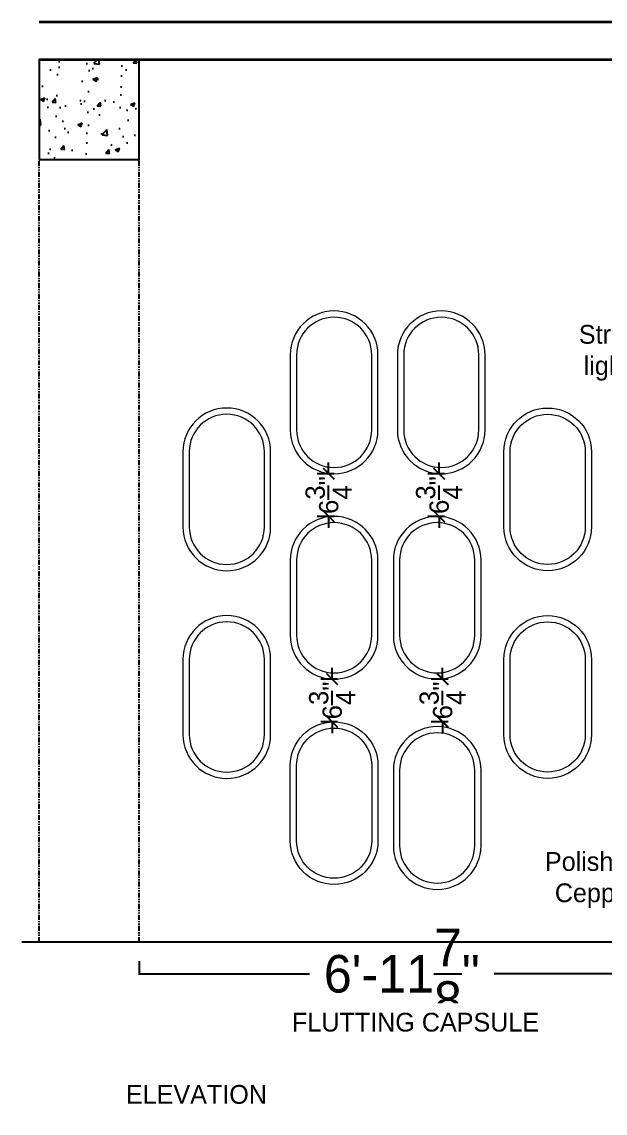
# Model space of a CAD drawing. Header units: inches. Extents: x -137722 to 81594, y -22256 to -1207.
# Drawn here: x -60241.1 to -60147.9, y -3618.3 to -3444 of the extents above; entities that cross this region are included whole.
import ezdxf

# ---------------------------------------------------------------- set-up
doc = ezdxf.new("R2010")
doc.units = ezdxf.units.IN
doc.header["$LTSCALE"] = 0.05
doc.header["$MEASUREMENT"] = 0
doc.header["$PDMODE"] = 3
doc.header["$PDSIZE"] = -4
doc.linetypes.add('ACANSTGB', pattern=[0.354331, 0.15748, -0.03937, 0.03937, -0.03937, 0.03937, -0.03937])
doc.linetypes.add('DASHED2', pattern=[0.375, 0.25, -0.125])
doc.layers.get('Defpoints').update_dxf_attribs({"linetype": 'DASHED2'})
for name, color, linetype in [('Civil Dimension - Text', 7, 'Continuous'), ('DIM', 1, 'Continuous'), ('Layer2', 7, 'Continuous'), ('text', 176, 'Continuous')]:
    doc.layers.add(name, color=color, linetype=linetype)
doc.layers.add('FURNITURE', color=36, linetype='Continuous', lineweight=18)
doc.layers.add('WALL', color=7, linetype='Continuous', lineweight=35)
doc.styles.add('4MMOF3-8', font='ARIALN.TTF', dxfattribs={"height": 5.12})
doc.styles.add('9-128OF1-4', font='stylu.ttf')
doc.styles.get("Standard").update_dxf_attribs({"font": 'stylu.ttf', "height": 6})
doc.dimstyles.new('DIM 1-4', dxfattribs={"dimtxt": 3.0792, "dimasz": 1.82, "dimexe": 1.82, "dimexo": 0, "dimgap": 0.09, "dimtad": 0, "dimzin": 0, "dimdsep": 46, "dimlunit": 4, "dimtxsty": '9-128OF1-4', "dimblk": 'ARCHTICK', "dimcen": 1.8125, "dimdle": 1.82, "dimclrd": 8, "dimclre": 8, "dimadec": 0, "dimazin": 0, "dimtfac": 1, "dimtofl": 0, "dimtmove": 0, "dimatfit": 3, "dimldrblk": 'OPEN90', "dimfxl": 1, "dimtolj": 1, "dimtzin": 0, "dimlwd": -1, "dimarcsym": 0})
doc.dimstyles.get("Standard").update_dxf_attribs({"dimtxt": 0.75, "dimasz": 0.18, "dimexe": 0.18, "dimexo": 0.0625, "dimgap": 0.09, "dimtad": 0, "dimtih": 1, "dimtoh": 1, "dimdec": 3, "dimzin": 0, "dimdsep": 46, "dimlunit": 4, "dimtxsty": 'Standard', "dimcen": 0.09, "dimadec": 0, "dimazin": 0, "dimtfac": 1, "dimtdec": 3, "dimtofl": 0, "dimtmove": 0, "dimatfit": 3, "dimfxl": 1, "dimtolj": 1, "dimtzin": 0, "dimarcsym": 0})

# ---------------------------------------------------------------- blocks, each defined once
blk = doc.blocks.new('*D684')
at = {"layer": 'Defpoints', "color": 0, "transparency": 16777216}
for p in [(-60222.3, -3590.99), (-60138.43, -3590.99), (-60222.3, -3596.07)]:
    blk.add_point(p, dxfattribs=at)
at = {"layer": 'Layer2', "color": 0, "lineweight": -2, "transparency": 16777216}
for p, q in [((-60222.3, -3594.07), (-60222.3, -3596.25)), ((-60138.43, -3594.07), (-60138.43, -3596.25)), ((-60222.12, -3596.07), (-60195.12, -3596.07)), ((-60138.61, -3596.07), (-60165.61, -3596.07))]:
    blk.add_line(p, q, dxfattribs=at)
at = {"layer": 'Layer2', "color": 0, "transparency": 16777216}
for points in [[(-60222.12, -3596.04), (-60222.12, -3596.1), (-60222.3, -3596.07)], [(-60138.61, -3596.04), (-60138.61, -3596.1), (-60138.43, -3596.07)]]:
    blk.add_solid(points, dxfattribs=at)
at = {"layer": 'Layer2', "transparency": 16777216, "insert": (-60180.37, -3596.07), "char_height": 6, "attachment_point": 5}
blk.add_mtext('\\A1;6\'-11{\\H1x;\\S7/8;}"', dxfattribs=at)
blk = doc.blocks.new('_ArchTick')
at = {"color": 0, "const_width": 0.15}
blk.add_lwpolyline([(-0.5, -0.5), (0.5, 0.5)], dxfattribs=at)
blk = doc.blocks.new('*D688')
at = {"layer": 'Civil Dimension - Text', "color": 8, "ltscale": 50, "transparency": 16777216}
for p, q in [((-60192.05, -3516.19), (-60192.05, -3514.37)), ((-60192.05, -3523), (-60192.05, -3524.82))]:
    blk.add_line(p, q, dxfattribs=at)
at = {"layer": 'Civil Dimension - Text', "color": 8, "lineweight": -2, "ltscale": 50, "transparency": 16777216}
for p, q in [((-60191.17, -3516.19), (-60193.87, -3516.19)), ((-60191.17, -3523), (-60193.87, -3523))]:
    blk.add_line(p, q, dxfattribs=at)
at = {"layer": 'Defpoints', "color": 0, "ltscale": 50, "transparency": 16777216}
for p in [(-60191.17, -3516.19), (-60192.05, -3523), (-60191.17, -3523)]:
    blk.add_point(p, dxfattribs=at)
at = {"layer": 'Civil Dimension - Text', "color": 8, "ltscale": 50, "transparency": 16777216, "xscale": 1.82, "yscale": 1.82, "zscale": 1.82}
for p, rotation in [((-60192.05, -3516.19), 270), ((-60192.05, -3523), 90)]:
    blk.add_blockref('_ArchTick', p, dxfattribs=dict(at, rotation=rotation))
at = {"layer": 'Civil Dimension - Text', "ltscale": 50, "transparency": 16777216, "insert": (-60192.05, -3519.6), "char_height": 3.0792, "attachment_point": 5, "rotation": 90, "style": '9-128OF1-4'}
blk.add_mtext('\\A1;6{\\H1x;\\S3/4;}"', dxfattribs=at)
blk = doc.blocks.new('_Open90')
at = {"color": 0, "linetype": 'ByBlock', "lineweight": -2}
for p, q in [((0, 0), (-1, 0)), ((-0.5, 0.5), (0, 0)), ((0, 0), (-0.5, -0.5))]:
    blk.add_line(p, q, dxfattribs=at)
blk = doc.blocks.new('*D630')
at = {"layer": 'Civil Dimension - Text', "color": 8, "ltscale": 50, "transparency": 16777216}
for p, q in [((-60174.41, -3516.19), (-60174.41, -3514.37)), ((-60174.41, -3523), (-60174.41, -3524.82))]:
    blk.add_line(p, q, dxfattribs=at)
at = {"layer": 'Civil Dimension - Text', "color": 8, "lineweight": -2, "ltscale": 50, "transparency": 16777216}
for p, q in [((-60173.54, -3516.19), (-60176.23, -3516.19)), ((-60173.54, -3523), (-60176.23, -3523))]:
    blk.add_line(p, q, dxfattribs=at)
at = {"layer": 'Defpoints', "color": 0, "ltscale": 50, "transparency": 16777216}
for p in [(-60173.54, -3516.19), (-60174.41, -3523), (-60173.54, -3523)]:
    blk.add_point(p, dxfattribs=at)
at = {"layer": 'Civil Dimension - Text', "color": 8, "ltscale": 50, "transparency": 16777216, "xscale": 1.82, "yscale": 1.82, "zscale": 1.82}
for p, rotation in [((-60174.41, -3516.19), 270), ((-60174.41, -3523), 90)]:
    blk.add_blockref('_ArchTick', p, dxfattribs=dict(at, rotation=rotation))
at = {"layer": 'Civil Dimension - Text', "ltscale": 50, "transparency": 16777216, "insert": (-60174.41, -3519.6), "char_height": 3.0792, "attachment_point": 5, "rotation": 90, "style": '9-128OF1-4'}
blk.add_mtext('\\A1;6{\\H1x;\\S3/4;}"', dxfattribs=at)
blk = doc.blocks.new('*D631')
at = {"layer": 'Civil Dimension - Text', "color": 8, "ltscale": 50, "transparency": 16777216}
for p, q in [((-60191.49, -3549), (-60191.49, -3547.18)), ((-60191.49, -3555.82), (-60191.49, -3557.64))]:
    blk.add_line(p, q, dxfattribs=at)
at = {"layer": 'Civil Dimension - Text', "color": 8, "lineweight": -2, "ltscale": 50, "transparency": 16777216}
for p, q in [((-60190.62, -3549), (-60193.31, -3549)), ((-60190.62, -3555.82), (-60193.31, -3555.82))]:
    blk.add_line(p, q, dxfattribs=at)
at = {"layer": 'Defpoints', "color": 0, "ltscale": 50, "transparency": 16777216}
for p in [(-60190.62, -3549), (-60191.49, -3555.82), (-60190.62, -3555.82)]:
    blk.add_point(p, dxfattribs=at)
at = {"layer": 'Civil Dimension - Text', "color": 8, "ltscale": 50, "transparency": 16777216, "xscale": 1.82, "yscale": 1.82, "zscale": 1.82}
for p, rotation in [((-60191.49, -3549), 270), ((-60191.49, -3555.82), 90)]:
    blk.add_blockref('_ArchTick', p, dxfattribs=dict(at, rotation=rotation))
at = {"layer": 'Civil Dimension - Text', "ltscale": 50, "transparency": 16777216, "insert": (-60191.49, -3552.41), "char_height": 3.0792, "attachment_point": 5, "rotation": 90, "style": '9-128OF1-4'}
blk.add_mtext('\\A1;6{\\H1x;\\S3/4;}"', dxfattribs=at)
blk = doc.blocks.new('*D632')
at = {"layer": 'Civil Dimension - Text', "color": 8, "ltscale": 50, "transparency": 16777216}
for p, q in [((-60173.85, -3549), (-60173.85, -3547.18)), ((-60173.85, -3555.82), (-60173.85, -3557.64))]:
    blk.add_line(p, q, dxfattribs=at)
at = {"layer": 'Civil Dimension - Text', "color": 8, "lineweight": -2, "ltscale": 50, "transparency": 16777216}
for p, q in [((-60172.98, -3549), (-60175.67, -3549)), ((-60172.98, -3555.82), (-60175.67, -3555.82))]:
    blk.add_line(p, q, dxfattribs=at)
at = {"layer": 'Defpoints', "color": 0, "ltscale": 50, "transparency": 16777216}
for p in [(-60172.98, -3549), (-60173.85, -3555.82), (-60172.98, -3555.82)]:
    blk.add_point(p, dxfattribs=at)
at = {"layer": 'Civil Dimension - Text', "color": 8, "ltscale": 50, "transparency": 16777216, "xscale": 1.82, "yscale": 1.82, "zscale": 1.82}
for p, rotation in [((-60173.85, -3549), 270), ((-60173.85, -3555.82), 90)]:
    blk.add_blockref('_ArchTick', p, dxfattribs=dict(at, rotation=rotation))
at = {"layer": 'Civil Dimension - Text', "ltscale": 50, "transparency": 16777216, "insert": (-60173.85, -3552.41), "char_height": 3.0792, "attachment_point": 5, "rotation": 90, "style": '9-128OF1-4'}
blk.add_mtext('\\A1;6{\\H1x;\\S3/4;}"', dxfattribs=at)

msp = doc.modelspace()

# ---------------------------------------------------------------- hatches: boundary and pattern name
at = {"layer": 'DIM'}
h = msp.add_hatch(dxfattribs=at)
h.set_pattern_fill('AR-CONC', color=256)
h.set_pattern_definition([(50, (-148662.145, 8919.5853), (7.17260183, -0.62752135), [0.75, -8.25]), (355, (-148662.145, 8919.585), (-1.38751334, 7.52192134), [0.6, -6.6]), (100.4514445, (-148661.547, 8919.533), (5.78508847, 6.8943999), [0.6374019, -7.0114211]), (46.1842, (-148662.145, 8921.585), (10.6724133, -1.6551928), [1.125, -12.375]), (96.635635, (-148661.256, 8921.447), (9.3466195, 9.741186), [0.9561034, -10.5171376]), (351.184164, (-148662.145, 8921.585), (9.3466195, 9.741186), [0.9, -9.9]), (21, (-148661.145, 8921.0853), (5.96907052, -4.0261889), [0.75, -8.25]), (326, (-148661.145, 8921.085), (2.4331533, 7.25150045), [0.6, -6.6]), (71.451445, (-148660.6476, 8920.75), (8.40222377, 3.22531153), [0.6374019, -7.0114211]), (37.5, (-148662.145, 8919.5853), (0.12159855, 3.32893854), [0, -6.52, 0, -6.7, 0, -6.625]), (7.5, (-148662.145, 8919.5853), (2.63069537, 3.94411712), [0, -3.82, 0, -6.37, 0, -2.525]), (327.5, (-148664.375, 8919.5853), (5.33822436, -0.22554872), [0, -2.5, 0, -7.8, 0, -10.35]), (317.5, (-148665.375, 8919.5853), (5.8318617, 1.00104982), [0, -3.25, 0, -5.18, 0, -7.35])])
h.paths.add_polyline_path([(-60222.2994, -3449.9903), (-60238.2994, -3449.9903), (-60238.2994, -3465.9903), (-60222.2994, -3465.9903)])

# ---------------------------------------------------------------- linework, layer by layer
for p, q in [((-60238.2994, -3465.9903), (-60222.2994, -3465.9903)), ((-60241.0547, -3590.9903), (-59910.2994, -3590.9903))]:
    msp.add_line(p, q, dxfattribs=at)
at = {"layer": 'DIM', "linetype": 'ACANSTGB', "ltscale": 100}
for p, q in [((-60238.2994, -3590.9903), (-60238.2994, -3465.9903)), ((-60222.2994, -3590.9903), (-60222.2994, -3465.9903))]:
    msp.add_line(p, q, dxfattribs=at)
at = {"layer": 'DIM'}
msp.add_lwpolyline([(-60238.2994, -3465.9903), (-60222.2994, -3465.9903), (-60222.2994, -3449.9903), (-60238.2994, -3449.9903)], close=True, dxfattribs=at)
at = {"layer": 'FURNITURE'}
for points in [[(-60198.174, -3497.188), (-60198.174, -3509.188, 0.41421356), (-60191.174, -3516.188, 0.41421356), (-60184.174, -3509.188), (-60184.174, -3497.188, 0.41421356), (-60191.174, -3490.188, 0.41421356)], [(-60181.0682, -3497.1881), (-60181.0682, -3509.1881, 0.41421356), (-60174.0682, -3516.1881, 0.41421356), (-60167.0682, -3509.1881), (-60167.0682, -3497.1881, 0.41421356), (-60174.0682, -3490.1881, 0.41421356)], [(-60197.174, -3497.188), (-60197.174, -3509.188, 0.41421356), (-60191.174, -3515.188), (-60191.174, -3515.188, 0.41421356), (-60185.174, -3509.188), (-60185.174, -3497.188, 0.41421356), (-60191.174, -3491.188), (-60191.174, -3491.188, 0.41421356)], [(-60180.0682, -3497.1881), (-60180.0682, -3509.1881, 0.41421356), (-60174.0682, -3515.1881), (-60174.0682, -3515.1881, 0.41421356), (-60168.0682, -3509.1881), (-60168.0682, -3497.1881, 0.41421356), (-60174.0682, -3491.1881), (-60174.0682, -3491.1881, 0.41421356)], [(-60215.3153, -3512.6853), (-60215.3153, -3524.6853, 0.41421356), (-60208.3153, -3531.6853, 0.41421356), (-60201.3153, -3524.6853), (-60201.3153, -3512.6853, 0.41421356), (-60208.3153, -3505.6853, 0.41421356)], [(-60150.0682, -3512.6853), (-60150.0682, -3524.6853, -0.41421356), (-60157.0682, -3531.6853, -0.41421356), (-60164.0682, -3524.6853), (-60164.0682, -3512.6853, -0.41421356), (-60157.0682, -3505.6853, -0.41421356)], [(-60214.3153, -3512.6853), (-60214.3153, -3524.6853, 0.41421356), (-60208.3153, -3530.6853), (-60208.3153, -3530.6853, 0.41421356), (-60202.3153, -3524.6853), (-60202.3153, -3512.6853, 0.41421356), (-60208.3153, -3506.6853), (-60208.3153, -3506.6853, 0.41421356)], [(-60151.0682, -3512.6853), (-60151.0682, -3524.6853, -0.41421356), (-60157.0682, -3530.6853), (-60157.0682, -3530.6853, -0.41421356), (-60163.0682, -3524.6853), (-60163.0682, -3512.6853, -0.41421356), (-60157.0682, -3506.6853), (-60157.0682, -3506.6853, -0.41421356)], [(-60198.174, -3530.002), (-60198.174, -3542.002, 0.41421356), (-60191.174, -3549.002, 0.41421356), (-60184.174, -3542.002), (-60184.174, -3530.002, 0.41421356), (-60191.174, -3523.002, 0.41421356)], [(-60181.717, -3530.002), (-60181.717, -3542.002, 0.41421356), (-60174.717, -3549.002, 0.41421356), (-60167.717, -3542.002), (-60167.717, -3530.002, 0.41421356), (-60174.717, -3523.002, 0.41421356)], [(-60197.174, -3530.002), (-60197.174, -3542.002, 0.41421356), (-60191.174, -3548.002), (-60191.174, -3548.002, 0.41421356), (-60185.174, -3542.002), (-60185.174, -3530.002, 0.41421356), (-60191.174, -3524.002), (-60191.174, -3524.002, 0.41421356)], [(-60180.717, -3530.002), (-60180.717, -3542.002, 0.41421356), (-60174.717, -3548.002), (-60174.717, -3548.002, 0.41421356), (-60168.717, -3542.002), (-60168.717, -3530.002, 0.41421356), (-60174.717, -3524.002), (-60174.717, -3524.002, 0.41421356)], [(-60215.3153, -3545.8529), (-60215.3153, -3557.8529, 0.41421356), (-60208.3153, -3564.8529, 0.41421356), (-60201.3153, -3557.8529), (-60201.3153, -3545.8529, 0.41421356), (-60208.3153, -3538.8529, 0.41421356)], [(-60150.0682, -3545.8529), (-60150.0682, -3557.8529, -0.41421356), (-60157.0682, -3564.8529, -0.41421356), (-60164.0682, -3557.8529), (-60164.0682, -3545.8529, -0.41421356), (-60157.0682, -3538.8529, -0.41421356)], [(-60214.3153, -3545.8529), (-60214.3153, -3557.8529, 0.41421356), (-60208.3153, -3563.8529), (-60208.3153, -3563.8529, 0.41421356), (-60202.3153, -3557.8529), (-60202.3153, -3545.8529, 0.41421356), (-60208.3153, -3539.8529), (-60208.3153, -3539.8529, 0.41421356)], [(-60151.0682, -3545.8529), (-60151.0682, -3557.8529, -0.41421356), (-60157.0682, -3563.8529), (-60157.0682, -3563.8529, -0.41421356), (-60163.0682, -3557.8529), (-60163.0682, -3545.8529, -0.41421356), (-60157.0682, -3539.8529), (-60157.0682, -3539.8529, -0.41421356)], [(-60198.174, -3574.8159), (-60198.174, -3562.8159, -0.41421356), (-60191.174, -3555.8159, -0.41421356), (-60184.174, -3562.8159), (-60184.174, -3574.8159, -0.41421356), (-60191.174, -3581.8159, -0.41421356)], [(-60197.174, -3574.8159), (-60197.174, -3562.8159, -0.41421356), (-60191.174, -3556.8159), (-60191.174, -3556.8159, -0.41421356), (-60185.174, -3562.8159), (-60185.174, -3574.8159, -0.41421356), (-60191.174, -3580.8159), (-60191.174, -3580.8159, -0.41421356)], [(-60180.717, -3563.5836), (-60180.717, -3575.5836, 0.41421356), (-60174.717, -3581.5836), (-60174.717, -3581.5836, 0.41421356), (-60168.717, -3575.5836), (-60168.717, -3563.5836, 0.41421356), (-60174.717, -3557.5836), (-60174.717, -3557.5836, 0.41421356)]]:
    msp.add_lwpolyline(points, format="xyb", close=True, dxfattribs=at)
at = {"layer": 'WALL'}
for p, q in [((-60238.2994, -3443.9903), (-59910.2994, -3443.9903)), ((-60238.2994, -3449.9903), (-59910.2994, -3449.9903))]:
    msp.add_line(p, q, dxfattribs=at)

# ---------------------------------------------------------------- texts
at = {"layer": 'text', "ltscale": 50, "char_height": 3, "attachment_point": 4, "style": '4MMOF3-8', "bg_fill": 2}
for s, insert in [('\\pi11.92421;{\\fStylus BT|b0|i0|c0|p34;Strip \\P\\pi12.69178;light}', (-60164.0151, -3496.8699)), ('\\pi8.74083;{\\fStylus BT|b0|i0|c0|p34;Polished\\P\\pi10.3155;Ceppo}', (-60166.2444, -3581.0873)), ('\\pi6.02194;{\\fStylus BT|b0|i0|c0|p34;ELEVATION}', (-60230.448, -3615.3644))]:
    msp.add_mtext_dynamic_manual_height_columns(s, width=33.316215, gutter_width=15.396, heights=[0], dxfattribs=dict(at, insert=insert))

# ---------------------------------------------------------------- dimensions: what is measured, and where the dimension line sits
at = {"layer": 'Civil Dimension - Text', "ltscale": 50}
for base, p1, p2, picture, middle in [((-60192.0482, -3523.002), (-60191.174, -3516.188), (-60191.174, -3523.002), '*D688', (-60192.0482, -3519.595)), ((-60174.413, -3523.002), (-60173.5388, -3516.188), (-60173.5388, -3523.002), '*D630', (-60174.413, -3519.595)), ((-60191.4899, -3555.8159), (-60190.6157, -3549.002), (-60190.6157, -3555.8159), '*D631', (-60191.4899, -3552.4089)), ((-60173.8546, -3555.8159), (-60172.9804, -3549.002), (-60172.9804, -3555.8159), '*D632', (-60173.8546, -3552.4089))]:
    dim = msp.add_linear_dim(base=base, p1=p1, p2=p2, angle=90, dimstyle='DIM 1-4', override={"dimclrt": 256, "dimfxl": 0, "dimarcsym": 1}, dxfattribs=at)
    dim.commit()
    dim.dimension.update_dxf_attribs({"geometry": picture, "text_midpoint": middle})
at = {"layer": 'Layer2'}
dim = msp.add_linear_dim(base=(-60222.2994, -3596.0675), p1=(-60138.4335, -3590.9903), p2=(-60222.2994, -3590.9903), dimstyle='Standard', override={"dimtih": 0, "dimtoh": 0, "dimclrt": 256, "dimfxl": 2, "dimfxlon": 1}, dxfattribs=at)
dim.commit()
dim.dimension.update_dxf_attribs({"geometry": '*D684', "text_midpoint": (-60180.3665, -3596.0675)})

# ---------------------------------------------------------------- next in the draw order: linework, layer by layer
at = {"layer": 'FURNITURE'}
msp.add_lwpolyline([(-60181.717, -3563.5836), (-60181.717, -3575.5836, 0.41421356), (-60174.717, -3582.5836, 0.41421356), (-60167.717, -3575.5836), (-60167.717, -3563.5836, 0.41421356), (-60174.717, -3556.5836, 0.41421356)], format="xyb", close=True, dxfattribs=at)

# ---------------------------------------------------------------- next in the draw order: texts
at = {"layer": 'text', "ltscale": 50, "insert": (-60203.952, -3603.8259), "char_height": 3, "attachment_point": 4, "style": '4MMOF3-8', "bg_fill": 2}
msp.add_mtext_dynamic_manual_height_columns('\\pi6.05584;{\\fStylus BT|b0|i0|c0|p34;FLUTTING CAPSULE}', width=50.329826, gutter_width=15.396, heights=[0], dxfattribs=at)

doc.saveas('drawing.dxf')
